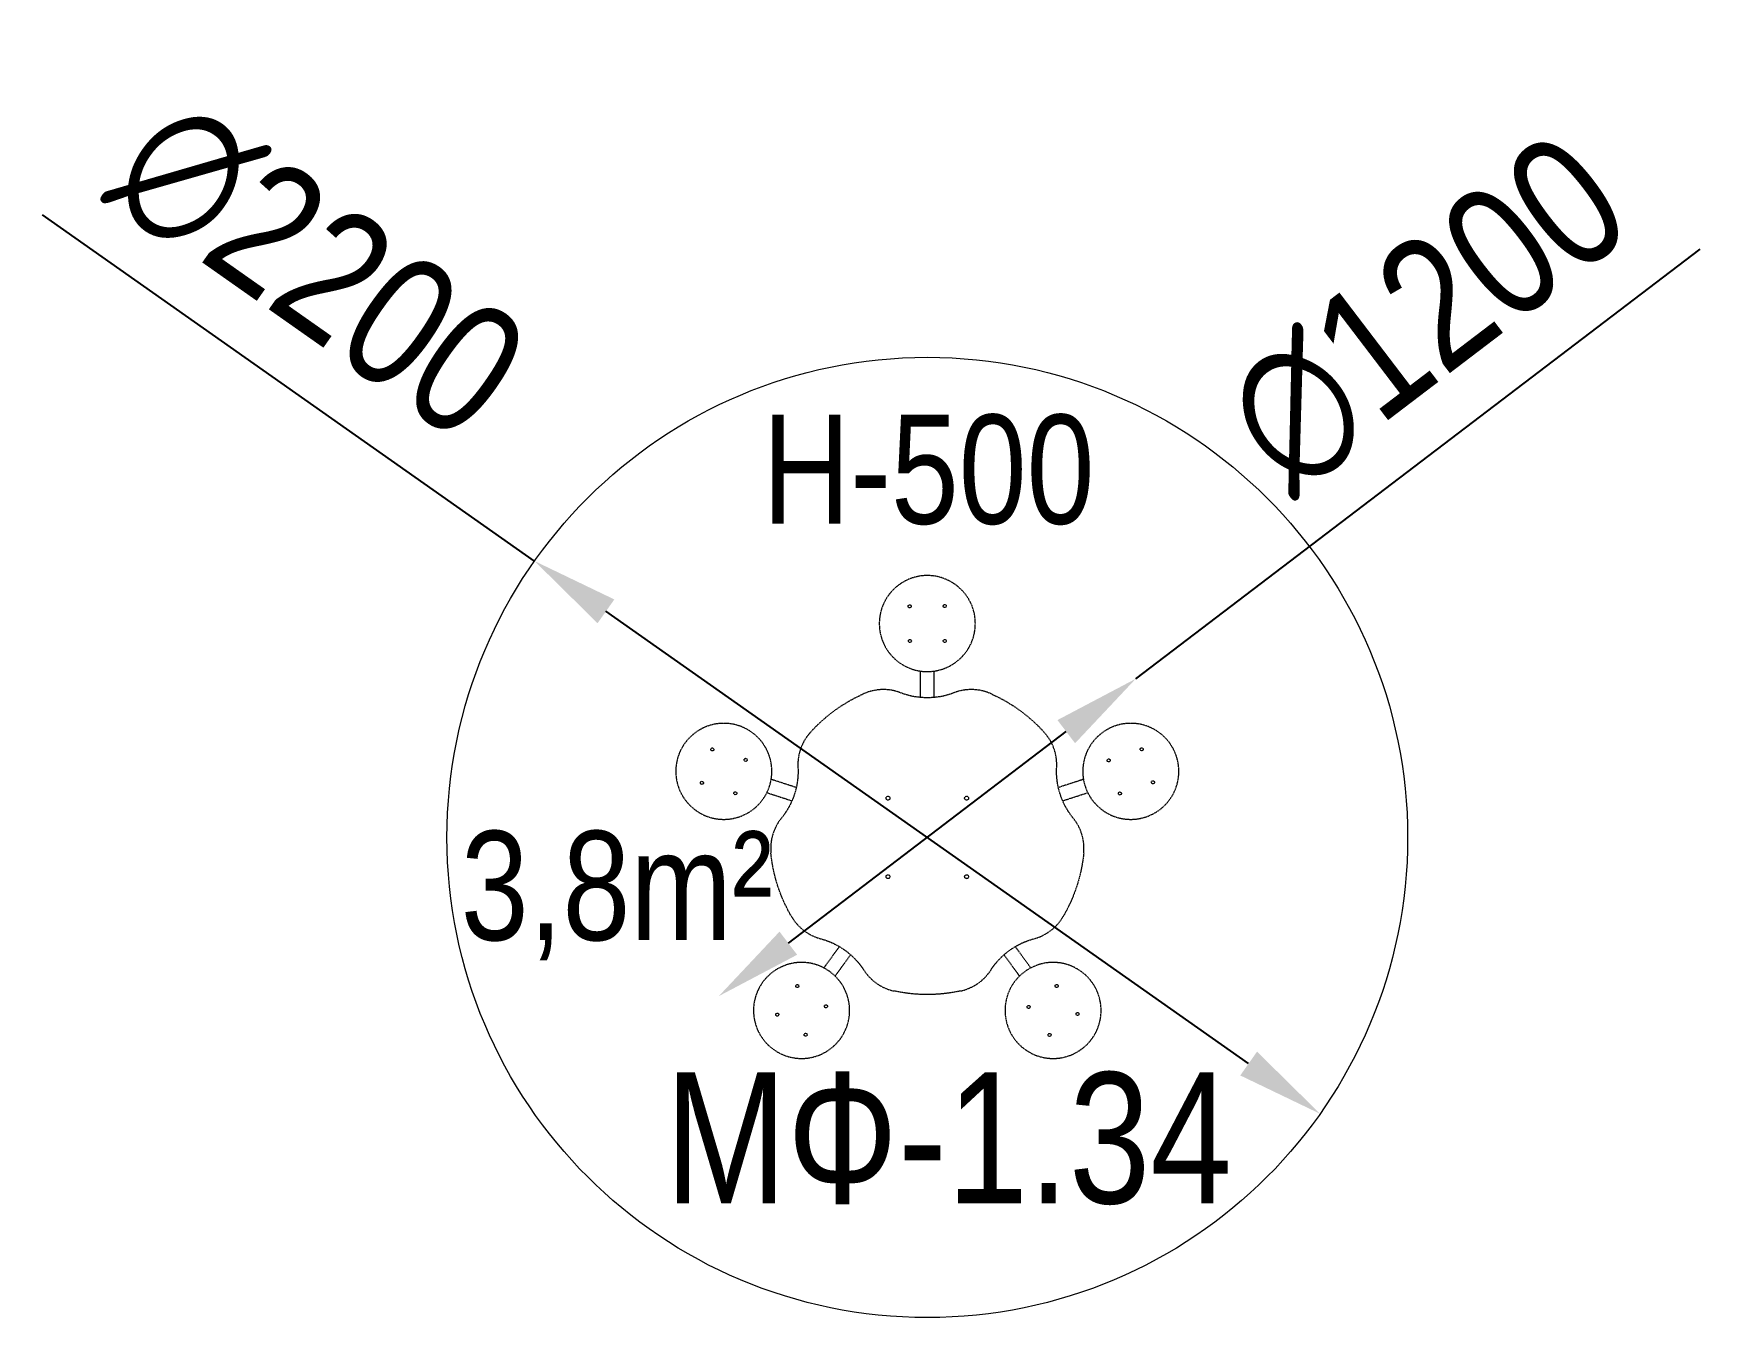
# Model space of a CAD drawing. Header units: millimetres. Extents: x -2016 to 1818, y -1029 to 1913.
import ezdxf

# ---------------------------------------------------------------- set-up
doc = ezdxf.new("R2010")
doc.units = ezdxf.units.MM
doc.linetypes.add('HIDDEN', pattern=[1.905, 1.27, -0.635])
for name, color, linetype in [('DIKOM_АРТИКУЛ', 7, 'Continuous'), ('DIKOM_ЗОНА', 90, 'Continuous'), ('DIKOM_ОБЪЕКТ', 7, 'Continuous'), ('DIKOM_РАЗМЕР_ЗОНА', 7, 'Continuous'), ('DIKOM_РАЗМЕР_ОБЪЕКТА', 7, 'Continuous')]:
    doc.layers.add(name, color=color, linetype=linetype)
doc.styles.add('style1', font='arialbd.ttf', dxfattribs={"width": 0.8})
doc.dimstyles.new('1-50', dxfattribs={"dimtxt": 300, "dimasz": 200, "dimexe": 100, "dimexo": 0, "dimgap": 100, "dimtad": 1, "dimtxsty": 'style1', "dimcen": 200, "dimclrd": 7, "dimclre": 7, "dimclrt": 7, "dimadec": 1, "dimazin": 2, "dimtfac": 1, "dimtmove": 0, "dimatfit": 2, "dimfxl": 0, "dimlwd": 25, "dimlwe": 18, "dimarcsym": 0})

# ---------------------------------------------------------------- blocks, each defined once
blk = doc.blocks.new('*D6')
at = {"layer": 'Defpoints', "color": 0, "transparency": 16777216}
for p in [(-868.3, 704), (930.7, -562.4)]:
    blk.add_point(p, dxfattribs=at)
at = {"layer": 'DIKOM_РАЗМЕР_ЗОНА', "color": 7, "lineweight": 25, "transparency": 16777216}
for p, q in [((-868.3, 704), (-1995.5, 1497.4)), ((767.1, -447.2), (-704.8, 588.9))]:
    blk.add_line(p, q, dxfattribs=at)
at = {"layer": 'DIKOM_РАЗМЕР_ЗОНА', "color": 7, "transparency": 16777216}
for points in [[(-685.6, 616.1), (-724, 561.6), (-868.3, 704)], [(786.3, -420), (747.9, -474.5), (930.7, -562.4)]]:
    blk.add_solid(points, dxfattribs=at)
at = {"layer": 'DIKOM_РАЗМЕР_ЗОНА', "color": 7, "lineweight": 200, "transparency": 16777216, "insert": (-1363.7, 1372.6), "char_height": 300, "attachment_point": 5, "rotation": 324.8576, "style": 'style1'}
blk.add_mtext('{\\fArial|b0|i0|c204|p34;∅2200}', dxfattribs=at)
blk = doc.blocks.new('*D7')
at = {"layer": 'Defpoints', "color": 0, "linetype": 'Continuous', "transparency": 16777216}
for p in [(508.5, 434.3), (-446.2, -292.7)]:
    blk.add_point(p, dxfattribs=at)
at = {"layer": 'DIKOM_РАЗМЕР_ОБЪЕКТА', "color": 7, "linetype": 'Continuous', "lineweight": 25, "transparency": 16777216}
for p, q in [((508.5, 434.3), (1801.1, 1418.6)), ((-287.1, -171.5), (349.4, 313.2))]:
    blk.add_line(p, q, dxfattribs=at)
at = {"layer": 'DIKOM_РАЗМЕР_ОБЪЕКТА', "color": 7, "linetype": 'Continuous', "transparency": 16777216}
for points in [[(329.2, 339.7), (369.6, 286.6), (508.5, 434.3)], [(-307.3, -145), (-266.9, -198), (-446.2, -292.7)]]:
    blk.add_solid(points, dxfattribs=at)
at = {"layer": 'DIKOM_РАЗМЕР_ОБЪЕКТА', "color": 7, "linetype": 'Continuous', "lineweight": 40, "transparency": 16777216, "insert": (1174.5, 1270.2), "char_height": 300, "attachment_point": 5, "rotation": 37.2888, "style": 'style1'}
blk.add_mtext('{\\fArial|b0|i0|c204|p34;∅1200}', dxfattribs=at)

msp = doc.modelspace()

# ---------------------------------------------------------------- linework, layer by layer
at = {"layer": 'DIKOM_ЗОНА', "color": 3, "lineweight": 15}
msp.add_circle((31.181, 70.819), 1100, dxfattribs=at)
at = {"layer": 'DIKOM_ОБЪЕКТ', "color": 7, "linetype": 'HIDDEN', "lineweight": 15}
for p, q in [((15.181, 451.989), (15.181, 444.819)), ((15.181, 451.989), (15.181, 391.574)), ((47.181, 444.819), (47.181, 451.989)), ((47.181, 391.574), (47.181, 451.989)), ((-268.93, 185.154), (-326.389, 203.824)), ((388.108, 203.615), (331.293, 185.154)), ((-336.277, 173.39), (-278.819, 154.721)), ((341.181, 154.721), (398.639, 173.39)), ((-170.298, -179.272), (-205.809, -228.149)), ((268.171, -228.149), (232.66, -179.272)), ((-179.921, -246.959), (-144.41, -198.082)), ((206.772, -198.082), (242.283, -246.959))]:
    msp.add_line(p, q, dxfattribs=at)
at = {"layer": 'DIKOM_ОБЪЕКТ', "color": 7, "linetype": 'HIDDEN', "lineweight": 15, "flags": 128}
for points in [[(-319.57, 201.608), (-324.252, 203.13), (-326.389, 203.824)], [(388.751, 203.824), (386.614, 203.13), (381.932, 201.608)], [(-336.277, 173.39), (-334.141, 172.696), (-329.458, 171.174)], [(391.82, 171.174), (396.503, 172.696), (398.639, 173.39)], [(-201.595, -222.349), (-204.489, -226.332), (-205.809, -228.149)], [(268.171, -228.149), (266.851, -226.332), (263.957, -222.349)], [(-179.921, -246.959), (-178.6, -245.141), (-175.706, -241.158)], [(238.068, -241.158), (240.962, -245.141), (242.283, -246.959)]]:
    msp.add_lwpolyline(points, dxfattribs=at)
at = {"layer": 'DIKOM_ОБЪЕКТ', "color": 7, "linetype": 'HIDDEN', "lineweight": 15, "extrusion": (-2.20793e-16, -1.7804e-17, -1)}
msp.add_circle((-31.181, 560.819), 110, dxfattribs=at)
at = {"layer": 'DIKOM_ОБЪЕКТ', "color": 7, "linetype": 'HIDDEN', "lineweight": 15}
for centre, radius in [((-9.333, 600.298), 3.5), ((71.181, 600.819), 3.5), ((-8.819, 520.819), 3.5), ((71.181, 520.819), 3.5), ((-461.168, 272.304), 3.5), ((522.227, 272.968), 3.5), ((-384.77, 248.569), 3.5), ((446.468, 247.265), 3.5), ((-484.903, 195.906), 3.5), ((547.93, 197.209), 3.5), ((-408.505, 172.171), 3.5), ((-58.819, 160.819), 4.5), ((121.181, 160.819), 4.5), ((472.171, 171.506), 3.5), ((-58.819, -19.181), 4.5), ((121.181, -19.181), 4.5), ((-266.405, -269.846), 3.5), ((327.322, -269.618), 3.5), ((-312.587, -335.17), 3.5), ((-201.081, -316.028), 3.5), ((263.214, -317.473), 3.5), ((375.178, -333.726), 3.5), ((-247.263, -381.352), 3.5), ((311.07, -381.581), 3.5)]:
    msp.add_circle(centre, radius, dxfattribs=at)
at = {"layer": 'DIKOM_ОБЪЕКТ', "color": 7, "linetype": 'HIDDEN', "lineweight": 15, "extrusion": (-7.52611e-17, 2.57701e-17, -1)}
msp.add_circle((434.837, 222.237), 110, dxfattribs=at)
at = {"layer": 'DIKOM_ОБЪЕКТ', "color": 7, "linetype": 'HIDDEN', "lineweight": 15, "extrusion": (-8.51613e-17, 2.04485e-16, -1)}
msp.add_circle((-497.199, 222.237), 110, dxfattribs=at)
at = {"layer": 'DIKOM_ОБЪЕКТ', "color": 7, "linetype": 'HIDDEN', "lineweight": 15, "extrusion": (-4.77657e-17, -6.36141e-17, -1)}
msp.add_circle((256.834, -325.599), 110, dxfattribs=at)
at = {"layer": 'DIKOM_ОБЪЕКТ', "color": 7, "linetype": 'HIDDEN', "lineweight": 15, "extrusion": (4.57402e-17, -6.50858e-17, -1)}
msp.add_circle((-319.196, -325.599), 110, dxfattribs=at)
at = {"layer": 'DIKOM_ОБЪЕКТ', "color": 7, "linetype": 'HIDDEN', "lineweight": 15, "extrusion": (0, 0, -1)}
for start, end in [(41.779775, 66.220225), (113.779775, 138.220225), (329.779775, 354.220225), (185.779775, 210.220225), (257.779775, 282.220225)]:
    msp.add_arc((-31.181, 70.819), 360, start, end, dxfattribs=at)
at = {"layer": 'DIKOM_ОБЪЕКТ', "color": 7, "linetype": 'HIDDEN', "lineweight": 15}
for centre, start, end in [((-69.625, 299.594), 68.898582, 113.779775), ((131.987, 299.594), 66.220225, 111.101418), ((-155.247, 237.386), 138.220225, 183.101418), ((217.609, 237.386), 356.898582, 41.779775), ((-217.548, 45.643), 140.898582, 185.779775), ((279.91, 45.643), 354.220225, 39.101418), ((-184.843, -55.012), 210.220225, 255.101418), ((247.205, -55.012), 284.898582, 329.779775), ((-21.736, -173.516), 212.898582, 257.779775), ((84.099, -173.516), 282.220225, 327.101418)]:
    msp.add_arc(centre, 110, start, end, dxfattribs=at)
at = {"layer": 'DIKOM_ОБЪЕКТ', "color": 7, "linetype": 'HIDDEN', "lineweight": 15, "extrusion": (-2.20793e-16, -1.7804e-17, -1)}
msp.add_arc((-31.181, 560.819), 170, 248.898582, 291.101418, dxfattribs=at)
at = {"layer": 'DIKOM_ОБЪЕКТ', "color": 7, "linetype": 'HIDDEN', "lineweight": 15, "extrusion": (-7.52611e-17, 2.57701e-17, -1)}
msp.add_arc((434.837, 222.237), 170, 176.898582, 219.101418, dxfattribs=at)
at = {"layer": 'DIKOM_ОБЪЕКТ', "color": 7, "linetype": 'HIDDEN', "lineweight": 15, "extrusion": (-8.51613e-17, 2.04485e-16, -1)}
msp.add_arc((-497.199, 222.237), 170, 320.898582, 3.101418, dxfattribs=at)
at = {"layer": 'DIKOM_ОБЪЕКТ', "color": 7, "linetype": 'HIDDEN', "lineweight": 15, "extrusion": (-4.77657e-17, -6.36141e-17, -1)}
msp.add_arc((256.834, -325.599), 170, 104.898582, 147.101418, dxfattribs=at)
at = {"layer": 'DIKOM_ОБЪЕКТ', "color": 7, "linetype": 'HIDDEN', "lineweight": 15, "extrusion": (4.57402e-17, -6.50858e-17, -1)}
msp.add_arc((-319.196, -325.599), 170, 32.898582, 75.101418, dxfattribs=at)

# ---------------------------------------------------------------- texts
at = {"layer": 'DIKOM_АРТИКУЛ', "insert": (-569.749, -467.552), "char_height": 300, "width": 1229.71876, "attachment_point": 1, "style": 'style1'}
msp.add_mtext('{\\fArial|b0|i0|c204|p34;MФ-1.34}', dxfattribs=at)
at = {"layer": 'DIKOM_РАЗМЕР_ОБЪЕКТА', "char_height": 250, "width": 812.38483, "attachment_point": 1, "style": 'style1'}
for s, insert in [('{\\fArial|b0|i0|c204|p34;H-500}', (-346.915, 1039.402)), ('{\\fArial|b0|i0|c204|p34;3,8m²}', (-1037.258, 85.509))]:
    msp.add_mtext(s, dxfattribs=dict(at, insert=insert))

# ---------------------------------------------------------------- dimensions: what is measured, and where the dimension line sits
at = {"layer": 'DIKOM_РАЗМЕР_ЗОНА', "color": 3, "lineweight": 200}
dim = msp.add_diameter_dim_2p(p1=(930.678, -562.352), p2=(-868.316, 703.99), text='{\\fArial|b0|i0|c204|p34;<>}', dimstyle='1-50', dxfattribs=at)
dim.commit()
dim.dimension.update_dxf_attribs({"geometry": '*D6', "text_midpoint": (-1514.24, 1158.667), "dimtype": 163})
at = {"layer": 'DIKOM_РАЗМЕР_ОБЪЕКТА', "color": 7, "linetype": 'Continuous', "lineweight": 40}
dim = msp.add_diameter_dim_2p(p1=(-446.174, -292.68), p2=(508.537, 434.318), text='{\\fArial|b0|i0|c204|p34;<>}', dimstyle='1-50', dxfattribs=at)
dim.commit()
dim.dimension.update_dxf_attribs({"geometry": '*D7', "text_midpoint": (1332.92, 1062.074), "dimtype": 163})

doc.saveas('drawing.dxf')
